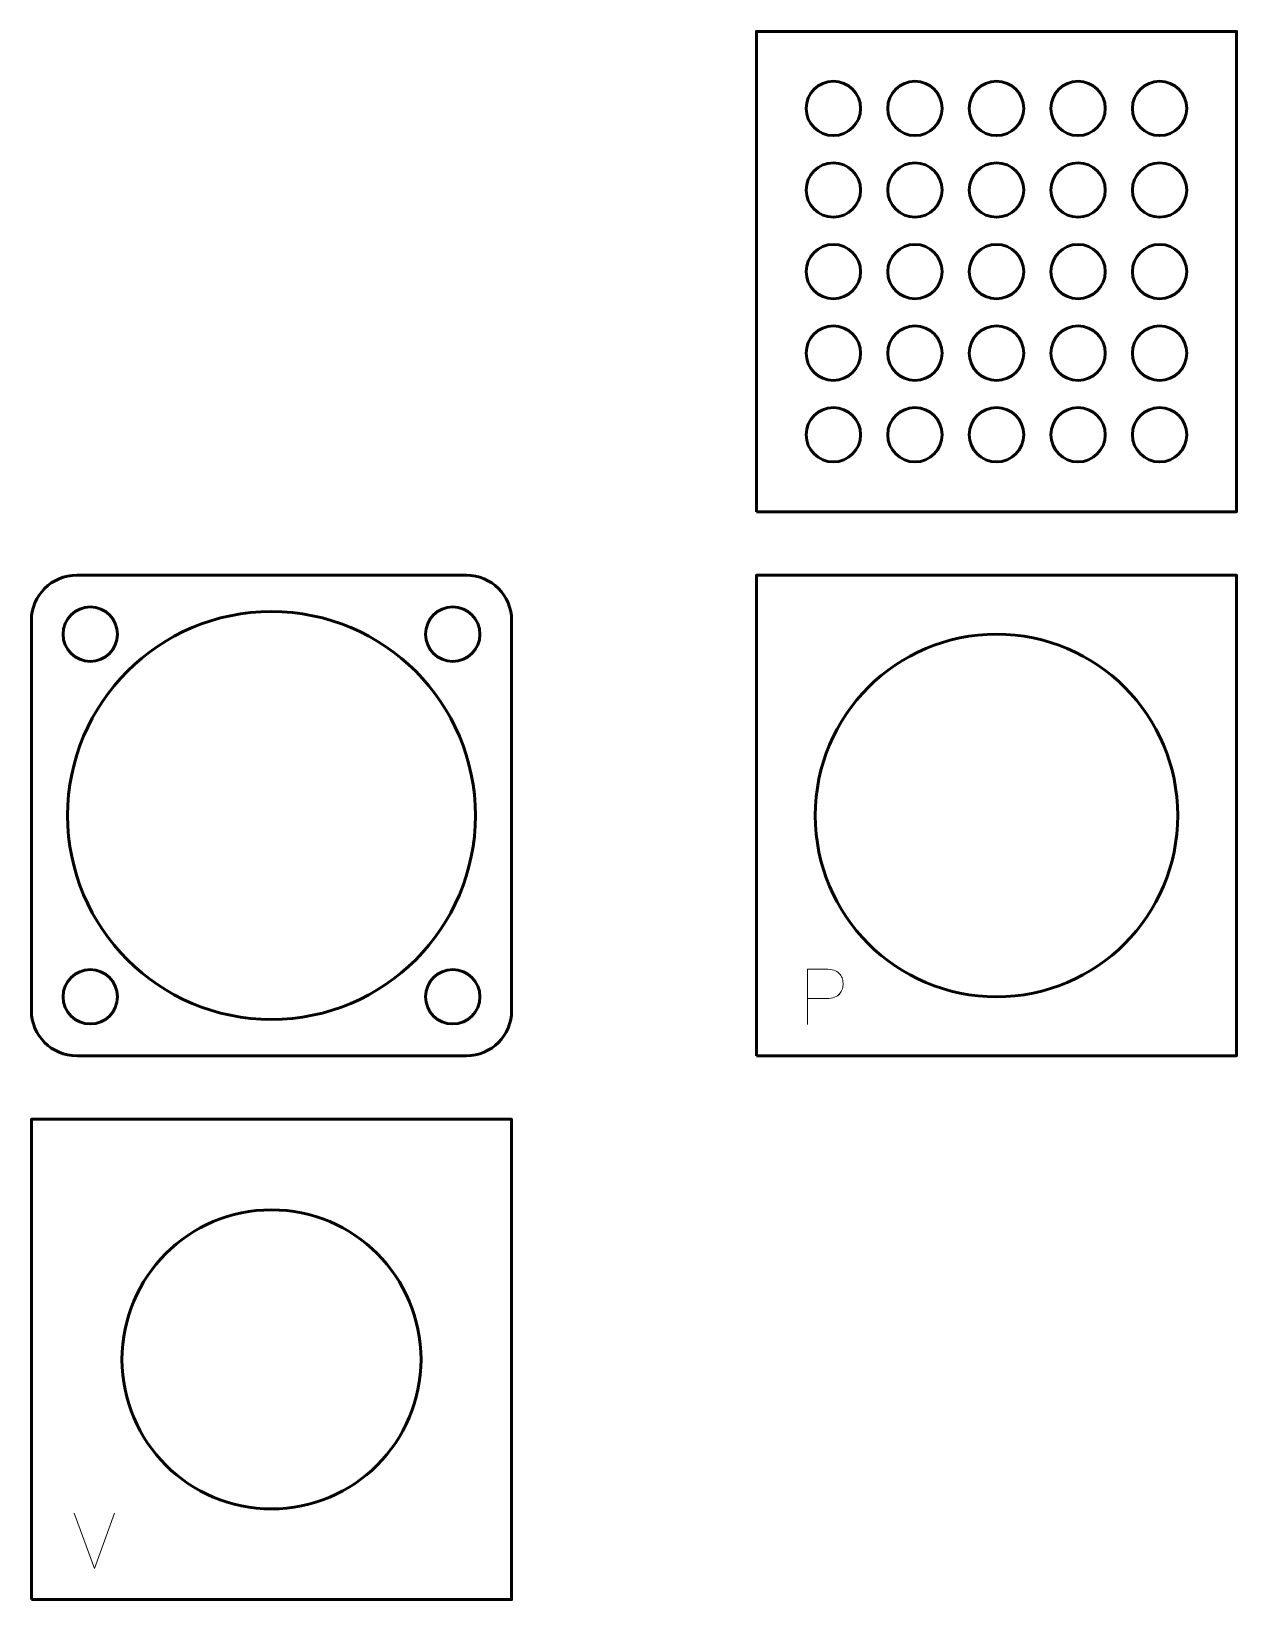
# Model space of a CAD drawing. Header units: centimetres. Extents: x -211 to 242, y -245 to 228.
# Drawn here: x -144.65 to -131.35, y -218.65 to -201.35 of the extents above; entities that cross this region are included whole.
import ezdxf

# ---------------------------------------------------------------- set-up
doc = ezdxf.new("R2010")
doc.units = ezdxf.units.CM
doc.header["$MEASUREMENT"] = 0
doc.layers.add('Layer 1', color=7, linetype='Continuous')

msp = doc.modelspace()

# ---------------------------------------------------------------- linework, layer by layer
at = {"layer": 'Layer 1', "color": 250, "lineweight": 53}
for points in [[(-136.65002, -206.65002), (-131.35002, -206.65002), (-131.35002, -201.35002), (-136.65002, -201.35002), (-136.65002, -206.65002)], [(-136.65002, -212.65002), (-131.35002, -212.65002), (-131.35002, -207.35002), (-136.65002, -207.35002), (-136.65002, -212.65002)], [(-144.65002, -218.65002), (-139.35002, -218.65002), (-139.35002, -213.35002), (-144.65002, -213.35002), (-144.65002, -218.65002)]]:
    msp.add_lwpolyline(points, close=True, dxfattribs=at)
for points in [[(-135.8, -201.9), (-135.63434, -201.9), (-135.5, -202.03434), (-135.5, -202.2), (-135.5, -202.2), (-135.5, -202.36566), (-135.63434, -202.5), (-135.8, -202.5), (-135.8, -202.5), (-135.96566, -202.5), (-136.1, -202.36566), (-136.1, -202.2), (-136.1, -202.2), (-136.1, -202.03434), (-135.96566, -201.9), (-135.8, -201.9)], [(-134.9, -201.9), (-134.73434, -201.9), (-134.6, -202.03434), (-134.6, -202.2), (-134.6, -202.2), (-134.6, -202.36566), (-134.73434, -202.5), (-134.9, -202.5), (-134.9, -202.5), (-135.06566, -202.5), (-135.2, -202.36566), (-135.2, -202.2), (-135.2, -202.2), (-135.2, -202.03434), (-135.06566, -201.9), (-134.9, -201.9)], [(-134, -201.9), (-133.83434, -201.9), (-133.7, -202.03434), (-133.7, -202.2), (-133.7, -202.2), (-133.7, -202.36566), (-133.83434, -202.5), (-134, -202.5), (-134, -202.5), (-134.16566, -202.5), (-134.3, -202.36566), (-134.3, -202.2), (-134.3, -202.2), (-134.3, -202.03434), (-134.16566, -201.9), (-134, -201.9)], [(-133.1, -201.9), (-132.93434, -201.9), (-132.8, -202.03434), (-132.8, -202.2), (-132.8, -202.2), (-132.8, -202.36566), (-132.93434, -202.5), (-133.1, -202.5), (-133.1, -202.5), (-133.26566, -202.5), (-133.4, -202.36566), (-133.4, -202.2), (-133.4, -202.2), (-133.4, -202.03434), (-133.26566, -201.9), (-133.1, -201.9)], [(-132.2, -201.9), (-132.03434, -201.9), (-131.9, -202.03434), (-131.9, -202.2), (-131.9, -202.2), (-131.9, -202.36566), (-132.03434, -202.5), (-132.2, -202.5), (-132.2, -202.5), (-132.36566, -202.5), (-132.5, -202.36566), (-132.5, -202.2), (-132.5, -202.2), (-132.5, -202.03434), (-132.36566, -201.9), (-132.2, -201.9)], [(-135.8, -202.8), (-135.63434, -202.8), (-135.5, -202.93434), (-135.5, -203.1), (-135.5, -203.1), (-135.5, -203.26566), (-135.63434, -203.4), (-135.8, -203.4), (-135.8, -203.4), (-135.96566, -203.4), (-136.1, -203.26566), (-136.1, -203.1), (-136.1, -203.1), (-136.1, -202.93434), (-135.96566, -202.8), (-135.8, -202.8)], [(-134.9, -202.8), (-134.73434, -202.8), (-134.6, -202.93434), (-134.6, -203.1), (-134.6, -203.1), (-134.6, -203.26566), (-134.73434, -203.4), (-134.9, -203.4), (-134.9, -203.4), (-135.06566, -203.4), (-135.2, -203.26566), (-135.2, -203.1), (-135.2, -203.1), (-135.2, -202.93434), (-135.06566, -202.8), (-134.9, -202.8)], [(-134, -202.8), (-133.83434, -202.8), (-133.7, -202.93434), (-133.7, -203.1), (-133.7, -203.1), (-133.7, -203.26566), (-133.83434, -203.4), (-134, -203.4), (-134, -203.4), (-134.16566, -203.4), (-134.3, -203.26566), (-134.3, -203.1), (-134.3, -203.1), (-134.3, -202.93434), (-134.16566, -202.8), (-134, -202.8)], [(-133.1, -202.8), (-132.93434, -202.8), (-132.8, -202.93434), (-132.8, -203.1), (-132.8, -203.1), (-132.8, -203.26566), (-132.93434, -203.4), (-133.1, -203.4), (-133.1, -203.4), (-133.26566, -203.4), (-133.4, -203.26566), (-133.4, -203.1), (-133.4, -203.1), (-133.4, -202.93434), (-133.26566, -202.8), (-133.1, -202.8)], [(-132.2, -202.8), (-132.03434, -202.8), (-131.9, -202.93434), (-131.9, -203.1), (-131.9, -203.1), (-131.9, -203.26566), (-132.03434, -203.4), (-132.2, -203.4), (-132.2, -203.4), (-132.36566, -203.4), (-132.5, -203.26566), (-132.5, -203.1), (-132.5, -203.1), (-132.5, -202.93434), (-132.36566, -202.8), (-132.2, -202.8)], [(-135.8, -203.7), (-135.63434, -203.7), (-135.5, -203.83434), (-135.5, -204), (-135.5, -204), (-135.5, -204.16566), (-135.63434, -204.3), (-135.8, -204.3), (-135.8, -204.3), (-135.96566, -204.3), (-136.1, -204.16566), (-136.1, -204), (-136.1, -204), (-136.1, -203.83434), (-135.96566, -203.7), (-135.8, -203.7)], [(-134.9, -203.7), (-134.73434, -203.7), (-134.6, -203.83434), (-134.6, -204), (-134.6, -204), (-134.6, -204.16566), (-134.73434, -204.3), (-134.9, -204.3), (-134.9, -204.3), (-135.06566, -204.3), (-135.2, -204.16566), (-135.2, -204), (-135.2, -204), (-135.2, -203.83434), (-135.06566, -203.7), (-134.9, -203.7)], [(-134, -203.7), (-133.83434, -203.7), (-133.7, -203.83434), (-133.7, -204), (-133.7, -204), (-133.7, -204.16566), (-133.83434, -204.3), (-134, -204.3), (-134, -204.3), (-134.16566, -204.3), (-134.3, -204.16566), (-134.3, -204), (-134.3, -204), (-134.3, -203.83434), (-134.16566, -203.7), (-134, -203.7)], [(-133.1, -203.7), (-132.93434, -203.7), (-132.8, -203.83434), (-132.8, -204), (-132.8, -204), (-132.8, -204.16566), (-132.93434, -204.3), (-133.1, -204.3), (-133.1, -204.3), (-133.26566, -204.3), (-133.4, -204.16566), (-133.4, -204), (-133.4, -204), (-133.4, -203.83434), (-133.26566, -203.7), (-133.1, -203.7)], [(-132.2, -203.7), (-132.03434, -203.7), (-131.9, -203.83434), (-131.9, -204), (-131.9, -204), (-131.9, -204.16566), (-132.03434, -204.3), (-132.2, -204.3), (-132.2, -204.3), (-132.36566, -204.3), (-132.5, -204.16566), (-132.5, -204), (-132.5, -204), (-132.5, -203.83434), (-132.36566, -203.7), (-132.2, -203.7)], [(-135.8, -204.6), (-135.63434, -204.6), (-135.5, -204.73434), (-135.5, -204.9), (-135.5, -204.9), (-135.5, -205.06566), (-135.63434, -205.2), (-135.8, -205.2), (-135.8, -205.2), (-135.96566, -205.2), (-136.1, -205.06566), (-136.1, -204.9), (-136.1, -204.9), (-136.1, -204.73434), (-135.96566, -204.6), (-135.8, -204.6)], [(-134.9, -204.6), (-134.73434, -204.6), (-134.6, -204.73434), (-134.6, -204.9), (-134.6, -204.9), (-134.6, -205.06566), (-134.73434, -205.2), (-134.9, -205.2), (-134.9, -205.2), (-135.06566, -205.2), (-135.2, -205.06566), (-135.2, -204.9), (-135.2, -204.9), (-135.2, -204.73434), (-135.06566, -204.6), (-134.9, -204.6)], [(-134, -204.6), (-133.83434, -204.6), (-133.7, -204.73434), (-133.7, -204.9), (-133.7, -204.9), (-133.7, -205.06566), (-133.83434, -205.2), (-134, -205.2), (-134, -205.2), (-134.16566, -205.2), (-134.3, -205.06566), (-134.3, -204.9), (-134.3, -204.9), (-134.3, -204.73434), (-134.16566, -204.6), (-134, -204.6)], [(-133.1, -204.6), (-132.93434, -204.6), (-132.8, -204.73434), (-132.8, -204.9), (-132.8, -204.9), (-132.8, -205.06566), (-132.93434, -205.2), (-133.1, -205.2), (-133.1, -205.2), (-133.26566, -205.2), (-133.4, -205.06566), (-133.4, -204.9), (-133.4, -204.9), (-133.4, -204.73434), (-133.26566, -204.6), (-133.1, -204.6)], [(-132.2, -204.6), (-132.03434, -204.6), (-131.9, -204.73434), (-131.9, -204.9), (-131.9, -204.9), (-131.9, -205.06566), (-132.03434, -205.2), (-132.2, -205.2), (-132.2, -205.2), (-132.36566, -205.2), (-132.5, -205.06566), (-132.5, -204.9), (-132.5, -204.9), (-132.5, -204.73434), (-132.36566, -204.6), (-132.2, -204.6)], [(-135.8, -205.5), (-135.63434, -205.5), (-135.5, -205.63434), (-135.5, -205.8), (-135.5, -205.8), (-135.5, -205.96566), (-135.63434, -206.1), (-135.8, -206.1), (-135.8, -206.1), (-135.96566, -206.1), (-136.1, -205.96566), (-136.1, -205.8), (-136.1, -205.8), (-136.1, -205.63434), (-135.96566, -205.5), (-135.8, -205.5)], [(-134.9, -205.5), (-134.73434, -205.5), (-134.6, -205.63434), (-134.6, -205.8), (-134.6, -205.8), (-134.6, -205.96566), (-134.73434, -206.1), (-134.9, -206.1), (-134.9, -206.1), (-135.06566, -206.1), (-135.2, -205.96566), (-135.2, -205.8), (-135.2, -205.8), (-135.2, -205.63434), (-135.06566, -205.5), (-134.9, -205.5)], [(-134, -205.5), (-133.83434, -205.5), (-133.7, -205.63434), (-133.7, -205.8), (-133.7, -205.8), (-133.7, -205.96566), (-133.83434, -206.1), (-134, -206.1), (-134, -206.1), (-134.16566, -206.1), (-134.3, -205.96566), (-134.3, -205.8), (-134.3, -205.8), (-134.3, -205.63434), (-134.16566, -205.5), (-134, -205.5)], [(-133.1, -205.5), (-132.93434, -205.5), (-132.8, -205.63434), (-132.8, -205.8), (-132.8, -205.8), (-132.8, -205.96566), (-132.93434, -206.1), (-133.1, -206.1), (-133.1, -206.1), (-133.26566, -206.1), (-133.4, -205.96566), (-133.4, -205.8), (-133.4, -205.8), (-133.4, -205.63434), (-133.26566, -205.5), (-133.1, -205.5)], [(-132.2, -205.5), (-132.03434, -205.5), (-131.9, -205.63434), (-131.9, -205.8), (-131.9, -205.8), (-131.9, -205.96566), (-132.03434, -206.1), (-132.2, -206.1), (-132.2, -206.1), (-132.36566, -206.1), (-132.5, -205.96566), (-132.5, -205.8), (-132.5, -205.8), (-132.5, -205.63434), (-132.36566, -205.5), (-132.2, -205.5)], [(-144, -207.7), (-143.83434, -207.7), (-143.7, -207.83434), (-143.7, -208), (-143.7, -208), (-143.7, -208.16566), (-143.83434, -208.3), (-144, -208.3), (-144, -208.3), (-144.16566, -208.3), (-144.3, -208.16566), (-144.3, -208), (-144.3, -208), (-144.3, -207.83434), (-144.16566, -207.7), (-144, -207.7)], [(-142.00001, -207.75001), (-140.75757, -207.75001), (-139.75, -208.75758), (-139.75, -210.00001), (-139.75, -210.00001), (-139.75, -211.24245), (-140.75757, -212.25001), (-142.00001, -212.25001), (-142.00001, -212.25001), (-143.24244, -212.25001), (-144.25, -211.24245), (-144.25, -210.00001), (-144.25, -210.00001), (-144.25, -208.75758), (-143.24244, -207.75001), (-142.00001, -207.75001)], [(-140, -207.7), (-139.83434, -207.7), (-139.7, -207.83434), (-139.7, -208), (-139.7, -208), (-139.7, -208.16566), (-139.83434, -208.3), (-140, -208.3), (-140, -208.3), (-140.16566, -208.3), (-140.3, -208.16566), (-140.3, -208), (-140.3, -208), (-140.3, -207.83434), (-140.16566, -207.7), (-140, -207.7)], [(-134.00001, -208), (-132.89562, -208), (-132, -208.89563), (-132, -210.00001), (-132, -210.00001), (-132, -211.1044), (-132.89562, -212.00001), (-134.00001, -212.00001), (-134.00001, -212.00001), (-135.10439, -212.00001), (-136, -211.1044), (-136, -210.00001), (-136, -210.00001), (-136, -208.89563), (-135.10439, -208), (-134.00001, -208)], [(-144, -211.7), (-143.83434, -211.7), (-143.7, -211.83434), (-143.7, -212), (-143.7, -212), (-143.7, -212.16566), (-143.83434, -212.3), (-144, -212.3), (-144, -212.3), (-144.16566, -212.3), (-144.3, -212.16566), (-144.3, -212), (-144.3, -212), (-144.3, -211.83434), (-144.16566, -211.7), (-144, -211.7)], [(-140, -211.7), (-139.83434, -211.7), (-139.7, -211.83434), (-139.7, -212), (-139.7, -212), (-139.7, -212.16566), (-139.83434, -212.3), (-140, -212.3), (-140, -212.3), (-140.16566, -212.3), (-140.3, -212.16566), (-140.3, -212), (-140.3, -212), (-140.3, -211.83434), (-140.16566, -211.7), (-140, -211.7)], [(-142.00001, -214.35), (-141.08889, -214.35), (-140.35, -215.08889), (-140.35, -216.00001), (-140.35, -216.00001), (-140.35, -216.91113), (-141.08889, -217.65), (-142.00001, -217.65), (-142.00001, -217.65), (-142.91112, -217.65), (-143.65, -216.91113), (-143.65, -216.00001), (-143.65, -216.00001), (-143.65, -215.08889), (-142.91112, -214.35), (-142.00001, -214.35)]]:
    msp.add_open_spline(points, degree=3, knots=[0, 0, 0, 0, 0.25, 0.25, 0.25, 0.25, 0.5, 0.5, 0.5, 0.5, 0.75, 0.75, 0.75, 0.75, 1, 1, 1, 1], dxfattribs=at)
at = {"layer": 'Layer 1', "lineweight": 53}
msp.add_open_spline([(-144.14994, -207.34997), (-144.14994, -207.34997), (-139.85007, -207.34997), (-139.85007, -207.34997), (-139.85007, -207.34997), (-139.57293, -207.34997), (-139.34997, -207.57306), (-139.34997, -207.85006), (-139.34997, -207.85006), (-139.34997, -207.85006), (-139.34997, -212.14993), (-139.34997, -212.14993), (-139.34997, -212.14993), (-139.34997, -212.42707), (-139.57293, -212.65003), (-139.85007, -212.65003), (-139.85007, -212.65003), (-139.85007, -212.65003), (-144.14994, -212.65003), (-144.14994, -212.65003), (-144.14994, -212.65003), (-144.42694, -212.65003), (-144.65003, -212.42707), (-144.65003, -212.14993), (-144.65003, -212.14993), (-144.65003, -212.14993), (-144.65003, -207.85006), (-144.65003, -207.85006), (-144.65003, -207.85006), (-144.65003, -207.57306), (-144.42694, -207.34997), (-144.14994, -207.34997)], degree=3, knots=[0, 0, 0, 0, 0.125, 0.125, 0.125, 0.125, 0.25, 0.25, 0.25, 0.25, 0.375, 0.375, 0.375, 0.375, 0.5, 0.5, 0.5, 0.5, 0.625, 0.625, 0.625, 0.625, 0.75, 0.75, 0.75, 0.75, 0.875, 0.875, 0.875, 0.875, 1, 1, 1, 1], dxfattribs=at)
at = {"layer": 'Layer 1', "color": 30, "lineweight": 9}
for points, knots in [([(-136.08469, -212.30525), (-136.08469, -212.30525), (-136.08469, -211.6948), (-136.08469, -211.6948), (-136.08469, -211.6948), (-136.08469, -211.6948), (-135.88996, -211.6948), (-135.88996, -211.6948), (-135.88996, -211.6948), (-135.85101, -211.69494), (-135.81898, -211.69932), (-135.79372, -211.70778), (-135.79372, -211.70778), (-135.7686, -211.71611), (-135.74884, -211.72768), (-135.73459, -211.74236), (-135.73459, -211.74236), (-135.72034, -211.75689), (-135.71018, -211.77354), (-135.70397, -211.79231), (-135.70397, -211.79231), (-135.6979, -211.81108), (-135.69437, -211.83069), (-135.69353, -211.85143), (-135.69353, -211.85143), (-135.69254, -211.87218), (-135.69494, -211.8925), (-135.70058, -211.91225), (-135.70058, -211.91225), (-135.70637, -211.93201), (-135.71611, -211.94993), (-135.73008, -211.96602), (-135.73008, -211.96602), (-135.7439, -211.9821), (-135.76267, -211.99495), (-135.78624, -212.0044), (-135.78624, -212.0044), (-135.8098, -212.014), (-135.83901, -212.01879), (-135.87387, -212.01908), (-135.87387, -212.01908), (-135.87387, -212.01908), (-136.08469, -212.01908), (-136.08469, -212.01908), (-136.08469, -212.01908), (-136.08469, -212.01908), (-135.87387, -212.01908), (-135.87387, -212.01908), (-135.87387, -212.01908), (-135.83972, -212.01879), (-135.81079, -212.014), (-135.78737, -212.0044), (-135.78737, -212.0044), (-135.7638, -211.99495), (-135.74503, -211.9821), (-135.73092, -211.96602), (-135.73092, -211.96602), (-135.71695, -211.94993), (-135.70693, -211.93201), (-135.70101, -211.91225), (-135.70101, -211.91225), (-135.69508, -211.8925), (-135.69254, -211.87218), (-135.69353, -211.85143), (-135.69353, -211.85143), (-135.69437, -211.83069), (-135.6979, -211.81108), (-135.70425, -211.79231), (-135.70425, -211.79231), (-135.71046, -211.77354), (-135.7209, -211.75689), (-135.73516, -211.74236), (-135.73516, -211.74236), (-135.74955, -211.72768), (-135.7693, -211.71611), (-135.79442, -211.70778), (-135.79442, -211.70778), (-135.81968, -211.69932), (-135.85143, -211.69494), (-135.88996, -211.6948), (-135.88996, -211.6948), (-135.88996, -211.6948), (-136.08469, -211.6948), (-136.08469, -211.6948), (-136.08469, -211.6948), (-136.08469, -211.6948), (-136.08469, -212.30525), (-136.08469, -212.30525)], [0, 0, 0, 0, 0.04545455, 0.04545455, 0.04545455, 0.04545455, 0.09090909, 0.09090909, 0.09090909, 0.09090909, 0.13636364, 0.13636364, 0.13636364, 0.13636364, 0.18181818, 0.18181818, 0.18181818, 0.18181818, 0.22727273, 0.22727273, 0.22727273, 0.22727273, 0.27272727, 0.27272727, 0.27272727, 0.27272727, 0.31818182, 0.31818182, 0.31818182, 0.31818182, 0.36363636, 0.36363636, 0.36363636, 0.36363636, 0.40909091, 0.40909091, 0.40909091, 0.40909091, 0.45454545, 0.45454545, 0.45454545, 0.45454545, 0.5, 0.5, 0.5, 0.5, 0.54545455, 0.54545455, 0.54545455, 0.54545455, 0.59090909, 0.59090909, 0.59090909, 0.59090909, 0.63636364, 0.63636364, 0.63636364, 0.63636364, 0.68181818, 0.68181818, 0.68181818, 0.68181818, 0.72727273, 0.72727273, 0.72727273, 0.72727273, 0.77272727, 0.77272727, 0.77272727, 0.77272727, 0.81818182, 0.81818182, 0.81818182, 0.81818182, 0.86363636, 0.86363636, 0.86363636, 0.86363636, 0.90909091, 0.90909091, 0.90909091, 0.90909091, 0.95454545, 0.95454545, 0.95454545, 0.95454545, 1, 1, 1, 1]), ([(-143.73247, -217.6948), (-143.73247, -217.6948), (-143.9543, -218.30525), (-143.9543, -218.30525), (-143.9543, -218.30525), (-143.9543, -218.30525), (-144.17613, -217.6948), (-144.17613, -217.6948), (-144.17613, -217.6948), (-144.17613, -217.6948), (-143.9543, -218.30525), (-143.9543, -218.30525), (-143.9543, -218.30525), (-143.9543, -218.30525), (-143.73247, -217.6948), (-143.73247, -217.6948)], [0, 0, 0, 0, 0.25, 0.25, 0.25, 0.25, 0.5, 0.5, 0.5, 0.5, 0.75, 0.75, 0.75, 0.75, 1, 1, 1, 1])]:
    msp.add_open_spline(points, degree=3, knots=knots, dxfattribs=at)

doc.saveas('drawing.dxf')
